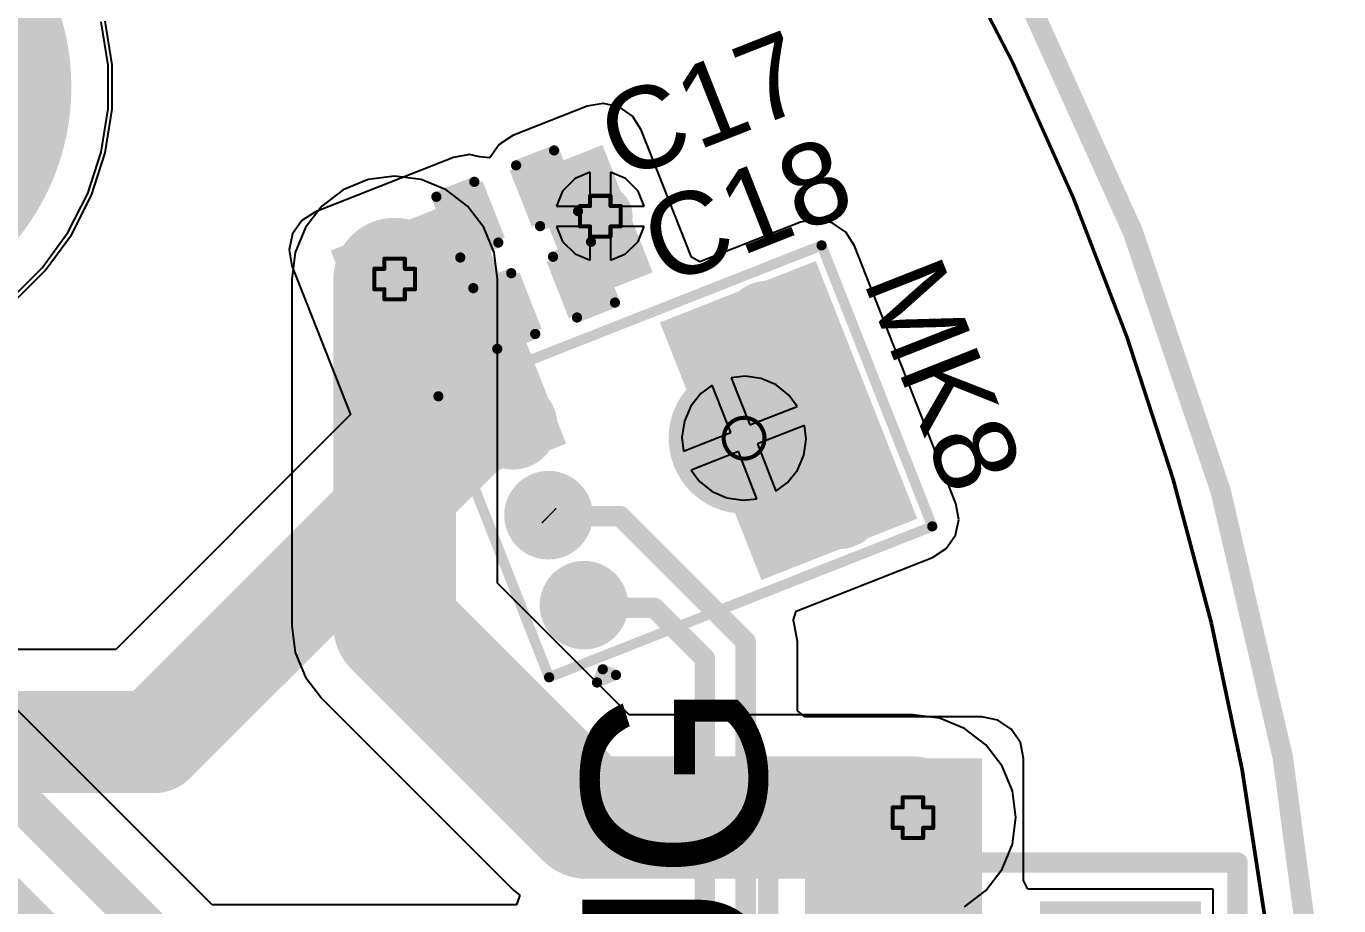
# Model space of a CAD drawing. Header units: millimetres. Extents: x -2.4 to 8.6, y -1 to 5.2.
# Drawn here: x 1.641 to 2.285, y 1.002 to 1.433 of the extents above; entities that cross this region are included whole.
import ezdxf

# ---------------------------------------------------------------- set-up
doc = ezdxf.new("R2010")
doc.units = ezdxf.units.MM
doc.header["$MEASUREMENT"] = 0
for name, color, linetype in [('BottomLayer', 5, 'Continuous'), ('BottomSolder', 6, 'Continuous'), ('DrillDrawing', 1, 'Continuous'), ('Mechanical2', 216, 'Continuous'), ('PadHoleLayer', 156, 'Continuous'), ('TopLayer', 1, 'Continuous'), ('TopOverlay', 2, 'Continuous'), ('TopPaste', 8, 'Continuous'), ('TopSolder', 216, 'Continuous'), ('ViaHoleLayer', 16, 'Continuous')]:
    doc.layers.add(name, color=color, linetype=linetype)
doc.styles.add('Arial', font='arial.ttf', dxfattribs={"height": 0.2})

# ---------------------------------------------------------------- blocks, each defined once
blk = doc.blocks.new('SPM0687LR5H_1_20')
at = {"layer": 'BottomSolder'}
h = blk.add_hatch(color=6, dxfattribs=at)
edge = h.paths.add_edge_path()
edge.add_arc((0, -0.03594), 0.004, 0, 360)
at = {"layer": 'PadHoleLayer'}
h = blk.add_hatch(color=156, dxfattribs=at)
edge = h.paths.add_edge_path()
edge.add_arc((0, -0.03594), 0.02018, 0, 360)
at = {"layer": 'TopLayer'}
h = blk.add_hatch(color=1, dxfattribs=at)
edge = h.paths.add_edge_path()
edge.add_arc((-0.0474, 0.06705), 0.01772, 0, 360)
h = blk.add_hatch(color=1, dxfattribs=at)
edge = h.paths.add_edge_path()
edge.add_arc((0, 0.06705), 0.01772, 0, 360)
h = blk.add_hatch(color=1, dxfattribs=at)
edge = h.paths.add_edge_path()
edge.add_arc((0.0474, 0.06705), 0.01772, 0, 360)
h = blk.add_hatch(color=1, dxfattribs=at)
edge = h.paths.add_edge_path()
edge.add_arc((0, -0.03594), 0.03299, 0, 360)
h = blk.add_hatch(color=1, dxfattribs=at)
edge = h.paths.add_edge_path()
edge.add_arc((-0.0474, -0.06705), 0.01772, 0, 360)
h = blk.add_hatch(color=1, dxfattribs=at)
edge = h.paths.add_edge_path()
edge.add_arc((0.0474, -0.06705), 0.01772, 0, 360)
at = {"layer": 'TopPaste'}
h = blk.add_hatch(color=8, dxfattribs=at)
edge = h.paths.add_edge_path()
edge.add_arc((-0.0474, 0.06705), 0.01772, 0, 360)
h = blk.add_hatch(color=8, dxfattribs=at)
edge = h.paths.add_edge_path()
edge.add_arc((0, 0.06705), 0.01772, 0, 360)
h = blk.add_hatch(color=8, dxfattribs=at)
edge = h.paths.add_edge_path()
edge.add_arc((0.0474, 0.06705), 0.01772, 0, 360)
h = blk.add_hatch(color=8, dxfattribs=at)
edge = h.paths.add_edge_path()
edge.add_arc((-0.0474, -0.06705), 0.01772, 0, 360)
h = blk.add_hatch(color=8, dxfattribs=at)
edge = h.paths.add_edge_path()
edge.add_arc((0.0474, -0.06705), 0.01772, 0, 360)
at = {"layer": 'TopSolder'}
h = blk.add_hatch(color=216, dxfattribs=at)
edge = h.paths.add_edge_path()
edge.add_arc((-0.0474, 0.06705), 0.02172, 0, 360)
h = blk.add_hatch(color=216, dxfattribs=at)
edge = h.paths.add_edge_path()
edge.add_arc((0, 0.06705), 0.02172, 0, 360)
h = blk.add_hatch(color=216, dxfattribs=at)
edge = h.paths.add_edge_path()
edge.add_arc((0.0474, 0.06705), 0.02172, 0, 360)
h = blk.add_hatch(color=216, dxfattribs=at)
edge = h.paths.add_edge_path()
edge.add_arc((0, -0.03594), 0.03699, 0, 360)
h = blk.add_hatch(color=216, dxfattribs=at)
edge = h.paths.add_edge_path()
edge.add_arc((-0.0474, -0.06705), 0.02172, 0, 360)
h = blk.add_hatch(color=216, dxfattribs=at)
edge = h.paths.add_edge_path()
edge.add_arc((0.0474, -0.06705), 0.02172, 0, 360)
at = {"layer": 'TopOverlay', "const_width": 0.005}
for points in [[(-0.07402, 0.09591), (-0.07402, -0.10591)], [(0.07402, 0.09591), (-0.07402, 0.09591)], [(0.07402, 0.09591), (0.07402, -0.10591)], [(-0.085, 0.075), (-0.085, 0.065)], [(-0.085, 0.075), (-0.08, 0.07)], [(-0.08, 0.07), (-0.085, 0.065)], [(0.07402, -0.10591), (-0.07402, -0.10591)]]:
    blk.add_lwpolyline(points, dxfattribs=at)
at = {"layer": 'TopOverlay', "const_width": 0.0025}
for points in [[(-0.07527, 0.09591, 1), (-0.07277, 0.09591, 1)], [(-0.07527, 0.09591, 1), (-0.07277, 0.09591, 1)], [(0.07277, 0.09591, 1), (0.07527, 0.09591, 1)], [(0.07277, 0.09591, 1), (0.07527, 0.09591, 1)], [(-0.08625, 0.075, 1), (-0.08375, 0.075, 1)], [(-0.08625, 0.075, 1), (-0.08375, 0.075, 1)], [(-0.08125, 0.07, 1), (-0.07875, 0.07, 1)], [(-0.08125, 0.07, 1), (-0.07875, 0.07, 1)], [(-0.08625, 0.065, 1), (-0.08375, 0.065, 1)], [(-0.08625, 0.065, 1), (-0.08375, 0.065, 1)], [(-0.07527, -0.10591, 1), (-0.07277, -0.10591, 1)], [(-0.07527, -0.10591, 1), (-0.07277, -0.10591, 1)], [(0.07277, -0.10591, 1), (0.07527, -0.10591, 1)], [(0.07277, -0.10591, 1), (0.07527, -0.10591, 1)]]:
    blk.add_lwpolyline(points, format="xyb", close=True, dxfattribs=at)
blk = doc.blocks.new('V________T______28')
at = {"layer": 'TopLayer'}
for points in [[(-0.17323, 0.08514), (-0.12598, 0.08514), (-0.12598, 0.01427), (-0.17323, 0.01427)], [(0.12598, 0.08514), (0.17323, 0.08514), (0.17323, 0.01427), (0.12598, 0.01427)], [(-0.10827, -0.01821), (-0.08858, -0.01821), (-0.08858, -0.0812), (-0.10827, -0.0812)], [(-0.0689, -0.01821), (-0.04921, -0.01821), (-0.04921, -0.0812), (-0.0689, -0.0812)], [(-0.02953, -0.01821), (-0.00984, -0.01821), (-0.00984, -0.0812), (-0.02953, -0.0812)], [(0.00984, -0.01821), (0.02953, -0.01821), (0.02953, -0.0812), (0.00984, -0.0812)], [(0.04921, -0.01821), (0.0689, -0.01821), (0.0689, -0.0812), (0.04921, -0.0812)], [(0.08858, -0.01821), (0.10827, -0.01821), (0.10827, -0.0812), (0.08858, -0.0812)]]:
    blk.add_hatch(color=1, dxfattribs=at).paths.add_polyline_path(points)
at = {"layer": 'TopPaste'}
for points in [[(-0.17323, 0.08514), (-0.12598, 0.08514), (-0.12598, 0.01427), (-0.17323, 0.01427)], [(0.12598, 0.08514), (0.17323, 0.08514), (0.17323, 0.01427), (0.12598, 0.01427)], [(-0.10827, -0.01821), (-0.08858, -0.01821), (-0.08858, -0.0812), (-0.10827, -0.0812)], [(-0.0689, -0.01821), (-0.04921, -0.01821), (-0.04921, -0.0812), (-0.0689, -0.0812)], [(-0.02953, -0.01821), (-0.00984, -0.01821), (-0.00984, -0.0812), (-0.02953, -0.0812)], [(0.00984, -0.01821), (0.02953, -0.01821), (0.02953, -0.0812), (0.00984, -0.0812)], [(0.04921, -0.01821), (0.0689, -0.01821), (0.0689, -0.0812), (0.04921, -0.0812)], [(0.08858, -0.01821), (0.10827, -0.01821), (0.10827, -0.0812), (0.08858, -0.0812)]]:
    blk.add_hatch(color=8, dxfattribs=at).paths.add_polyline_path(points)
at = {"layer": 'TopSolder'}
for points in [[(-0.17723, 0.08914), (-0.12198, 0.08914), (-0.12198, 0.01027), (-0.17723, 0.01027)], [(0.12198, 0.08914), (0.17723, 0.08914), (0.17723, 0.01027), (0.12198, 0.01027)], [(-0.11227, -0.01421), (-0.08458, -0.01421), (-0.08458, -0.0852), (-0.11227, -0.0852)], [(-0.0729, -0.01421), (-0.04521, -0.01421), (-0.04521, -0.0852), (-0.0729, -0.0852)], [(-0.03353, -0.01421), (-0.00584, -0.01421), (-0.00584, -0.0852), (-0.03353, -0.0852)], [(0.00584, -0.01421), (0.03353, -0.01421), (0.03353, -0.0852), (0.00584, -0.0852)], [(0.04521, -0.01421), (0.0729, -0.01421), (0.0729, -0.0852), (0.04521, -0.0852)], [(0.08458, -0.01421), (0.11227, -0.01421), (0.11227, -0.0852), (0.08458, -0.0852)]]:
    blk.add_hatch(color=216, dxfattribs=at).paths.add_polyline_path(points)
at = {"layer": 'TopOverlay', "const_width": 0.005}
for points in [[(0.11544, 0.08556), (-0.11356, 0.08556)], [(-0.15981, -0.04528), (-0.15981, -0.00474)], [(0.15981, -0.04528), (0.15981, -0.00474)], [(-0.12128, -0.04528), (-0.15981, -0.04528)], [(0.15981, -0.04528), (0.12128, -0.04528)], [(-0.124, -0.066), (-0.124, -0.056)], [(-0.119, -0.061), (-0.124, -0.056)], [(-0.124, -0.066), (-0.119, -0.061)]]:
    blk.add_lwpolyline(points, dxfattribs=at)
at = {"layer": 'TopOverlay', "const_width": 0.0025}
for points in [[(-0.11481, 0.08556, 1), (-0.11231, 0.08556, 1)], [(0.11419, 0.08556, 1), (0.11669, 0.08556, 1)], [(-0.16106, -0.00474, 1), (-0.15856, -0.00474, 1)], [(0.15856, -0.00474, 1), (0.16106, -0.00474, 1)], [(-0.16106, -0.04528, 1), (-0.15856, -0.04528, 1)], [(-0.16106, -0.04528, 1), (-0.15856, -0.04528, 1)], [(-0.12253, -0.04528, 1), (-0.12003, -0.04528, 1)], [(0.12003, -0.04528, 1), (0.12253, -0.04528, 1)], [(0.15856, -0.04528, 1), (0.16106, -0.04528, 1)], [(0.15856, -0.04528, 1), (0.16106, -0.04528, 1)], [(-0.12525, -0.056, 1), (-0.12275, -0.056, 1)], [(-0.12525, -0.056, 1), (-0.12275, -0.056, 1)], [(-0.12525, -0.066, 1), (-0.12275, -0.066, 1)], [(-0.12525, -0.066, 1), (-0.12275, -0.066, 1)], [(-0.12025, -0.061, 1), (-0.11775, -0.061, 1)], [(-0.12025, -0.061, 1), (-0.11775, -0.061, 1)]]:
    blk.add_lwpolyline(points, format="xyb", close=True, dxfattribs=at)
blk = doc.blocks.new('C___0402_59')
at = {"layer": 'TopLayer'}
for points in [[(-0.0275, -0.0125), (-0.0275, 0.0125), (-0.0095, 0.0125), (-0.0095, -0.0125)], [(0.0095, -0.0125), (0.0095, 0.0125), (0.0275, 0.0125), (0.0275, -0.0125)]]:
    blk.add_hatch(color=1, dxfattribs=at).paths.add_polyline_path(points)
at = {"layer": 'TopPaste'}
for points in [[(-0.0275, -0.0125), (-0.0275, 0.0125), (-0.0095, 0.0125), (-0.0095, -0.0125)], [(0.0095, -0.0125), (0.0095, 0.0125), (0.0275, 0.0125), (0.0275, -0.0125)]]:
    blk.add_hatch(color=8, dxfattribs=at).paths.add_polyline_path(points)
at = {"layer": 'TopSolder'}
for points in [[(-0.02986, -0.01486), (-0.02986, 0.01486), (-0.00714, 0.01486), (-0.00714, -0.01486)], [(0.00714, -0.01486), (0.00714, 0.01486), (0.02986, 0.01486), (0.02986, -0.01486)]]:
    blk.add_hatch(color=216, dxfattribs=at).paths.add_polyline_path(points)
at = {"layer": 'TopOverlay', "const_width": 0.005}
for points in [[(-0.031, 0.016), (-0.011, 0.016)], [(-0.031, 0.016), (-0.031, -0.016)], [(0.011, 0.016), (0.031, 0.016)], [(0.031, 0.016), (0.031, -0.016)], [(-0.031, -0.016), (-0.011, -0.016)], [(0.011, -0.016), (0.031, -0.016)]]:
    blk.add_lwpolyline(points, dxfattribs=at)
at = {"layer": 'TopOverlay', "const_width": 0.0025}
for points in [[(-0.03225, 0.016, 1), (-0.02975, 0.016, 1)], [(-0.03225, 0.016, 1), (-0.02975, 0.016, 1)], [(-0.01225, 0.016, 1), (-0.00975, 0.016, 1)], [(0.00975, 0.016, 1), (0.01225, 0.016, 1)], [(0.02975, 0.016, 1), (0.03225, 0.016, 1)], [(0.02975, 0.016, 1), (0.03225, 0.016, 1)], [(-0.03225, -0.016, 1), (-0.02975, -0.016, 1)], [(-0.03225, -0.016, 1), (-0.02975, -0.016, 1)], [(-0.01225, -0.016, 1), (-0.00975, -0.016, 1)], [(0.00975, -0.016, 1), (0.01225, -0.016, 1)], [(0.02975, -0.016, 1), (0.03225, -0.016, 1)], [(0.02975, -0.016, 1), (0.03225, -0.016, 1)]]:
    blk.add_lwpolyline(points, format="xyb", close=True, dxfattribs=at)
blk = doc.blocks.new('C___0402_60')
at = {"layer": 'TopLayer'}
for points in [[(-0.0275, -0.0125), (-0.0275, 0.0125), (-0.0095, 0.0125), (-0.0095, -0.0125)], [(0.0095, -0.0125), (0.0095, 0.0125), (0.0275, 0.0125), (0.0275, -0.0125)]]:
    blk.add_hatch(color=1, dxfattribs=at).paths.add_polyline_path(points)
at = {"layer": 'TopPaste'}
for points in [[(-0.0275, -0.0125), (-0.0275, 0.0125), (-0.0095, 0.0125), (-0.0095, -0.0125)], [(0.0095, -0.0125), (0.0095, 0.0125), (0.0275, 0.0125), (0.0275, -0.0125)]]:
    blk.add_hatch(color=8, dxfattribs=at).paths.add_polyline_path(points)
at = {"layer": 'TopSolder'}
for points in [[(-0.02986, -0.01486), (-0.02986, 0.01486), (-0.00714, 0.01486), (-0.00714, -0.01486)], [(0.00714, -0.01486), (0.00714, 0.01486), (0.02986, 0.01486), (0.02986, -0.01486)]]:
    blk.add_hatch(color=216, dxfattribs=at).paths.add_polyline_path(points)
at = {"layer": 'TopOverlay', "const_width": 0.005}
for points in [[(-0.031, 0.016), (-0.031, -0.016)], [(-0.031, 0.016), (-0.011, 0.016)], [(0.011, 0.016), (0.031, 0.016)], [(0.031, 0.016), (0.031, -0.016)], [(-0.031, -0.016), (-0.011, -0.016)], [(0.011, -0.016), (0.031, -0.016)]]:
    blk.add_lwpolyline(points, dxfattribs=at)
at = {"layer": 'TopOverlay', "const_width": 0.0025}
for points in [[(-0.03225, 0.016, 1), (-0.02975, 0.016, 1)], [(-0.03225, 0.016, 1), (-0.02975, 0.016, 1)], [(-0.01225, 0.016, 1), (-0.00975, 0.016, 1)], [(0.00975, 0.016, 1), (0.01225, 0.016, 1)], [(0.02975, 0.016, 1), (0.03225, 0.016, 1)], [(0.02975, 0.016, 1), (0.03225, 0.016, 1)], [(-0.03225, -0.016, 1), (-0.02975, -0.016, 1)], [(-0.03225, -0.016, 1), (-0.02975, -0.016, 1)], [(-0.01225, -0.016, 1), (-0.00975, -0.016, 1)], [(0.00975, -0.016, 1), (0.01225, -0.016, 1)], [(0.02975, -0.016, 1), (0.03225, -0.016, 1)], [(0.02975, -0.016, 1), (0.03225, -0.016, 1)]]:
    blk.add_lwpolyline(points, format="xyb", close=True, dxfattribs=at)

msp = doc.modelspace()

# ---------------------------------------------------------------- hatches: boundary and pattern name
at = {"layer": 'BottomLayer'}
h = msp.add_hatch(color=5, dxfattribs=at)
edge = h.paths.add_edge_path()
edge.add_arc((1.92279, 1.33979), 0.01181, 0, 360)
h = msp.add_hatch(color=5, dxfattribs=at)
edge = h.paths.add_edge_path()
edge.add_arc((1.822, 1.309), 0.01181, 0, 360)
h = msp.add_hatch(color=5, dxfattribs=at)
edge = h.paths.add_edge_path()
edge.add_arc((2.076, 1.045), 0.01181, 0, 360)
at = {"layer": 'BottomSolder'}
h = msp.add_hatch(color=6, dxfattribs=at)
edge = h.paths.add_edge_path()
edge.add_arc((1.92279, 1.33979), 0.01581, 0, 360)
h = msp.add_hatch(color=6, dxfattribs=at)
edge = h.paths.add_edge_path()
edge.add_arc((1.822, 1.309), 0.01581, 0, 360)
h = msp.add_hatch(color=6, dxfattribs=at)
edge = h.paths.add_edge_path()
edge.add_arc((2.076, 1.045), 0.01581, 0, 360)
at = {"layer": 'PadHoleLayer'}
h = msp.add_hatch(color=156, dxfattribs=at)
edge = h.paths.add_edge_path()
edge.add_arc((1.54547, 1.40312), 0.11811, 0, 360)
at = {"layer": 'TopLayer'}
for points in [[(1.94842, 1.31227), (1.92383, 1.37469), (1.88736, 1.36033), (1.91195, 1.29791)], [(1.90605, 1.22833), (1.85828, 1.34959), (1.79066, 1.32295), (1.83843, 1.20169)], [(2.0781, 1.19152), (2.02835, 1.31783), (1.95199, 1.28775), (2.00174, 1.16144)], [(2.04212, 1.24279), (2.03707, 1.2556), (1.96071, 1.22552), (1.96575, 1.21271)], [(2.02307, 0.91535), (2.10978, 0.91535), (2.10978, 1.074), (2.02307, 1.074)]]:
    msp.add_hatch(color=1, dxfattribs=at).paths.add_polyline_path(points)
h = msp.add_hatch(color=1, dxfattribs=at)
edge = h.paths.add_edge_path()
edge.add_arc((1.92279, 1.33979), 0.01181, 0, 360)
h = msp.add_hatch(color=1, dxfattribs=at)
edge = h.paths.add_edge_path()
edge.add_arc((1.822, 1.309), 0.01181, 0, 360)
h = msp.add_hatch(color=1, dxfattribs=at)
edge = h.paths.add_edge_path()
edge.add_arc((2.076, 1.045), 0.01181, 0, 360)
at = {"layer": 'TopSolder'}
h = msp.add_hatch(color=216, dxfattribs=at)
edge = h.paths.add_edge_path()
edge.add_arc((1.92279, 1.33979), 0.01581, 0, 360)
h = msp.add_hatch(color=216, dxfattribs=at)
edge = h.paths.add_edge_path()
edge.add_arc((1.822, 1.309), 0.01581, 0, 360)
h = msp.add_hatch(color=216, dxfattribs=at)
edge = h.paths.add_edge_path()
edge.add_arc((2.076, 1.045), 0.01581, 0, 360)
at = {"layer": 'ViaHoleLayer'}
h = msp.add_hatch(color=16, dxfattribs=at)
edge = h.paths.add_edge_path()
edge.add_arc((1.92279, 1.33979), 0.00591, 0, 360)
h = msp.add_hatch(color=16, dxfattribs=at)
edge = h.paths.add_edge_path()
edge.add_arc((1.822, 1.309), 0.00591, 0, 360)
h = msp.add_hatch(color=16, dxfattribs=at)
edge = h.paths.add_edge_path()
edge.add_arc((2.076, 1.045), 0.00591, 0, 360)

# ---------------------------------------------------------------- linework, layer by layer
at = {"layer": 'BottomLayer'}
for p, q in [((2.09057, 1.48072), (2.12404, 1.41576)), ((1.68158, 1.41383), (1.67823, 1.43499)), ((2.12404, 1.41576), (2.15397, 1.34908)), ((1.68158, 1.3924), (1.68158, 1.41383)), ((1.67823, 1.37124), (1.68158, 1.3924)), ((1.73253, 1.00226), (1.36426, 1.37053)), ((1.67161, 1.35087), (1.67823, 1.37124)), ((1.80895, 1.35771), (1.79678, 1.35267)), ((1.822, 1.35943), (1.80895, 1.35771)), ((1.83505, 1.35771), (1.822, 1.35943)), ((1.84722, 1.35267), (1.83505, 1.35771)), ((1.91043, 1.35828), (1.9043, 1.35214)), ((1.91779, 1.36132), (1.91043, 1.35828)), ((1.91779, 1.34479), (1.91779, 1.36132)), ((1.93514, 1.35828), (1.92779, 1.36132)), ((1.92779, 1.36132), (1.92779, 1.34479)), ((1.94128, 1.35214), (1.93514, 1.35828)), ((1.66188, 1.33178), (1.67161, 1.35087)), ((1.79678, 1.35267), (1.78634, 1.34466)), ((1.85766, 1.34466), (1.84722, 1.35267)), ((1.9043, 1.35214), (1.90125, 1.34479)), ((1.94432, 1.34479), (1.94128, 1.35214)), ((1.78634, 1.34466), (1.77833, 1.33422)), ((1.86567, 1.33422), (1.85766, 1.34466)), ((1.90125, 1.34479), (1.91779, 1.34479)), ((1.92779, 1.34479), (1.94432, 1.34479)), ((2.15397, 1.34908), (2.18026, 1.28089)), ((1.64929, 1.31445), (1.66188, 1.33178)), ((1.77833, 1.33422), (1.77329, 1.32205)), ((1.87071, 1.32205), (1.86567, 1.33422)), ((1.91779, 1.33479), (1.90125, 1.33479)), ((1.90125, 1.33479), (1.9043, 1.32743)), ((1.91779, 1.31825), (1.91779, 1.33479)), ((1.94432, 1.33479), (1.92779, 1.33479)), ((1.92779, 1.33479), (1.92779, 1.31825)), ((1.94128, 1.32743), (1.94432, 1.33479)), ((1.9043, 1.32743), (1.91043, 1.3213)), ((1.93514, 1.3213), (1.94128, 1.32743)), ((1.77329, 1.32205), (1.77157, 1.309)), ((1.87243, 1.309), (1.87071, 1.32205)), ((1.91043, 1.3213), (1.91779, 1.31825)), ((1.92779, 1.31825), (1.93514, 1.3213)), ((1.63414, 1.2993), (1.64929, 1.31445)), ((1.77157, 1.309), (1.77157, 1.139)), ((1.87243, 1.15989), (1.87243, 1.309)), ((2.18026, 1.28089), (2.20284, 1.21139)), ((1.99378, 1.2614), (1.98694, 1.26062)), ((2.00164, 1.26023), (1.99378, 1.2614)), ((1.97764, 1.25696), (1.9721, 1.25286)), ((1.98676, 1.23379), (1.97764, 1.25696)), ((1.98694, 1.26062), (1.99607, 1.23745)), ((2.00892, 1.25706), (2.00164, 1.26023)), ((2.01514, 1.25211), (2.00892, 1.25706)), ((1.9721, 1.25286), (1.96716, 1.24665)), ((2.01924, 1.24658), (2.01514, 1.25211)), ((1.96716, 1.24665), (1.96399, 1.23936)), ((1.99607, 1.23745), (2.01924, 1.24658)), ((1.96399, 1.23936), (1.96281, 1.2315)), ((2.0229, 1.23728), (1.99973, 1.22815)), ((2.02368, 1.23044), (2.0229, 1.23728)), ((1.96281, 1.2315), (1.96359, 1.22466)), ((1.96359, 1.22466), (1.98676, 1.23379)), ((2.02251, 1.22258), (2.02368, 1.23044)), ((1.99043, 1.22448), (1.96726, 1.21536)), ((1.99955, 1.20132), (1.99043, 1.22448)), ((1.99973, 1.22815), (2.00886, 1.20498)), ((2.01934, 1.21529), (2.02251, 1.22258)), ((1.96726, 1.21536), (1.97135, 1.20983)), ((1.97135, 1.20983), (1.97757, 1.20488)), ((2.01439, 1.20907), (2.01934, 1.21529)), ((2.20284, 1.21139), (2.22165, 1.14077)), ((1.97757, 1.20488), (1.98486, 1.20171)), ((2.00886, 1.20498), (2.01439, 1.20907)), ((1.98486, 1.20171), (1.99272, 1.20054)), ((1.99272, 1.20054), (1.99955, 1.20132)), ((1.93689, 1.09543), (1.87243, 1.15989)), ((1.77157, 1.139), (1.77329, 1.12595)), ((2.22165, 1.14077), (2.23663, 1.06923)), ((1.77329, 1.12595), (1.77833, 1.11378)), ((1.77833, 1.11378), (1.78634, 1.10334)), ((1.78634, 1.10334), (1.88034, 1.00934)), ((2.076, 1.09543), (1.93689, 1.09543)), ((2.08905, 1.09371), (2.076, 1.09543)), ((2.10122, 1.08867), (2.08905, 1.09371)), ((2.11166, 1.08066), (2.10122, 1.08867)), ((2.11967, 1.07022), (2.11166, 1.08066)), ((2.12471, 1.05805), (2.11967, 1.07022)), ((2.23663, 1.06923), (2.24773, 0.997)), ((2.12643, 1.045), (2.12471, 1.05805)), ((2.12471, 1.03195), (2.12643, 1.045)), ((2.11967, 1.01978), (2.12471, 1.03195)), ((2.11166, 1.00934), (2.11967, 1.01978)), ((1.88034, 1.00934), (1.8834, 1.00699)), ((1.8834, 1.00699), (1.88179, 1.00226)), ((2.10122, 1.00133), (2.11166, 1.00934)), ((1.88179, 1.00226), (1.73253, 1.00226))]:
    msp.add_line(p, q, dxfattribs=at)
for points, const_width in [([(1.334, 1.358), (1.72, 0.972)], 0.02), ([(1.298, 1.341), (1.703, 0.936)], 0.02), ([(1.822, 1.139), (1.822, 1.309)], 0.06), ([(1.822, 1.139), (1.916, 1.045)], 0.06), ([(1.916, 1.045), (2.076, 1.045)], 0.06)]:
    msp.add_lwpolyline(points, dxfattribs=dict(at, const_width=const_width))
at = {"layer": 'BottomLayer', "const_width": 0.03}
for points in [[(1.807, 1.309, 1), (1.837, 1.309, 1)], [(1.807, 1.139, 1), (1.837, 1.139, 1)], [(1.807, 1.139, 1), (1.837, 1.139, 1)], [(1.901, 1.045, 1), (1.931, 1.045, 1)], [(1.901, 1.045, 1), (1.931, 1.045, 1)], [(2.061, 1.045, 1), (2.091, 1.045, 1)]]:
    msp.add_lwpolyline(points, format="xyb", close=True, dxfattribs=at)
at = {"layer": 'DrillDrawing', "const_width": 0.002}
for points in [[(1.91779, 1.34479), (1.91779, 1.34979)], [(1.91779, 1.34979), (1.92779, 1.34979)], [(1.92779, 1.34479), (1.92779, 1.34979)], [(1.91279, 1.33479), (1.91279, 1.34479)], [(1.91279, 1.34479), (1.91779, 1.34479)], [(1.92779, 1.34479), (1.93279, 1.34479)], [(1.93279, 1.33479), (1.93279, 1.34479)], [(1.91279, 1.33479), (1.91779, 1.33479)], [(1.91779, 1.32979), (1.91779, 1.33479)], [(1.92779, 1.33479), (1.93279, 1.33479)], [(1.92779, 1.32979), (1.92779, 1.33479)], [(1.91779, 1.32979), (1.92779, 1.32979)], [(1.817, 1.314), (1.817, 1.319)], [(1.817, 1.319), (1.827, 1.319)], [(1.827, 1.314), (1.827, 1.319)], [(1.812, 1.304), (1.812, 1.314)], [(1.812, 1.314), (1.817, 1.314)], [(1.827, 1.314), (1.832, 1.314)], [(1.832, 1.304), (1.832, 1.314)], [(1.812, 1.304), (1.817, 1.304)], [(1.817, 1.299), (1.817, 1.304)], [(1.817, 1.299), (1.827, 1.299)], [(1.827, 1.304), (1.832, 1.304)], [(1.827, 1.299), (1.827, 1.304)], [(2.071, 1.05), (2.071, 1.055)], [(2.071, 1.055), (2.081, 1.055)], [(2.081, 1.05), (2.081, 1.055)], [(2.066, 1.04), (2.066, 1.05)], [(2.066, 1.05), (2.071, 1.05)], [(2.081, 1.05), (2.086, 1.05)], [(2.086, 1.04), (2.086, 1.05)], [(2.066, 1.04), (2.071, 1.04)], [(2.071, 1.035), (2.071, 1.04)], [(2.071, 1.035), (2.081, 1.035)], [(2.081, 1.04), (2.086, 1.04)], [(2.081, 1.035), (2.081, 1.04)]]:
    msp.add_lwpolyline(points, dxfattribs=at)
at = {"layer": 'DrillDrawing'}
for points, const_width in [([(1.91729, 1.34979, 1), (1.91829, 1.34979, 1)], 0.001), ([(1.91729, 1.34979, 1), (1.91829, 1.34979, 1)], 0.001), ([(1.92729, 1.34979, 1), (1.92829, 1.34979, 1)], 0.001), ([(1.92729, 1.34979, 1), (1.92829, 1.34979, 1)], 0.001), ([(1.91229, 1.34479, 1), (1.91329, 1.34479, 1)], 0.001), ([(1.91229, 1.34479, 1), (1.91329, 1.34479, 1)], 0.001), ([(1.91729, 1.34479, 1), (1.91829, 1.34479, 1)], 0.001), ([(1.91729, 1.34479, 1), (1.91829, 1.34479, 1)], 0.001), ([(1.92729, 1.34479, 1), (1.92829, 1.34479, 1)], 0.001), ([(1.92729, 1.34479, 1), (1.92829, 1.34479, 1)], 0.001), ([(1.93229, 1.34479, 1), (1.93329, 1.34479, 1)], 0.001), ([(1.93229, 1.34479, 1), (1.93329, 1.34479, 1)], 0.001), ([(1.91229, 1.33479, 1), (1.91329, 1.33479, 1)], 0.001), ([(1.91229, 1.33479, 1), (1.91329, 1.33479, 1)], 0.001), ([(1.91729, 1.33479, 1), (1.91829, 1.33479, 1)], 0.001), ([(1.91729, 1.33479, 1), (1.91829, 1.33479, 1)], 0.001), ([(1.92729, 1.33479, 1), (1.92829, 1.33479, 1)], 0.001), ([(1.92729, 1.33479, 1), (1.92829, 1.33479, 1)], 0.001), ([(1.93229, 1.33479, 1), (1.93329, 1.33479, 1)], 0.001), ([(1.93229, 1.33479, 1), (1.93329, 1.33479, 1)], 0.001), ([(1.91729, 1.32979, 1), (1.91829, 1.32979, 1)], 0.001), ([(1.91729, 1.32979, 1), (1.91829, 1.32979, 1)], 0.001), ([(1.92729, 1.32979, 1), (1.92829, 1.32979, 1)], 0.001), ([(1.92729, 1.32979, 1), (1.92829, 1.32979, 1)], 0.001), ([(1.8165, 1.319, 1), (1.8175, 1.319, 1)], 0.001), ([(1.8165, 1.319, 1), (1.8175, 1.319, 1)], 0.001), ([(1.8265, 1.319, 1), (1.8275, 1.319, 1)], 0.001), ([(1.8265, 1.319, 1), (1.8275, 1.319, 1)], 0.001), ([(1.8115, 1.314, 1), (1.8125, 1.314, 1)], 0.001), ([(1.8115, 1.314, 1), (1.8125, 1.314, 1)], 0.001), ([(1.8165, 1.314, 1), (1.8175, 1.314, 1)], 0.001), ([(1.8165, 1.314, 1), (1.8175, 1.314, 1)], 0.001), ([(1.8265, 1.314, 1), (1.8275, 1.314, 1)], 0.001), ([(1.8265, 1.314, 1), (1.8275, 1.314, 1)], 0.001), ([(1.8315, 1.314, 1), (1.8325, 1.314, 1)], 0.001), ([(1.8315, 1.314, 1), (1.8325, 1.314, 1)], 0.001), ([(1.8115, 1.304, 1), (1.8125, 1.304, 1)], 0.001), ([(1.8115, 1.304, 1), (1.8125, 1.304, 1)], 0.001), ([(1.8165, 1.304, 1), (1.8175, 1.304, 1)], 0.001), ([(1.8165, 1.304, 1), (1.8175, 1.304, 1)], 0.001), ([(1.8165, 1.299, 1), (1.8175, 1.299, 1)], 0.001), ([(1.8165, 1.299, 1), (1.8175, 1.299, 1)], 0.001), ([(1.8265, 1.304, 1), (1.8275, 1.304, 1)], 0.001), ([(1.8265, 1.304, 1), (1.8275, 1.304, 1)], 0.001), ([(1.8265, 1.299, 1), (1.8275, 1.299, 1)], 0.001), ([(1.8265, 1.299, 1), (1.8275, 1.299, 1)], 0.001), ([(1.8315, 1.304, 1), (1.8325, 1.304, 1)], 0.001), ([(1.8315, 1.304, 1), (1.8325, 1.304, 1)], 0.001), ([(2.00325, 1.23097, 1), (1.98325, 1.23097, 1)], 0.002), ([(1.98275, 1.23097, 1), (1.98375, 1.23097, 1)], 0.001), ([(2.00275, 1.23097, 1), (2.00375, 1.23097, 1)], 0.001), ([(2.0705, 1.055, 1), (2.0715, 1.055, 1)], 0.001), ([(2.0705, 1.055, 1), (2.0715, 1.055, 1)], 0.001), ([(2.0805, 1.055, 1), (2.0815, 1.055, 1)], 0.001), ([(2.0805, 1.055, 1), (2.0815, 1.055, 1)], 0.001), ([(2.0655, 1.05, 1), (2.0665, 1.05, 1)], 0.001), ([(2.0655, 1.05, 1), (2.0665, 1.05, 1)], 0.001), ([(2.0705, 1.05, 1), (2.0715, 1.05, 1)], 0.001), ([(2.0705, 1.05, 1), (2.0715, 1.05, 1)], 0.001), ([(2.0805, 1.05, 1), (2.0815, 1.05, 1)], 0.001), ([(2.0805, 1.05, 1), (2.0815, 1.05, 1)], 0.001), ([(2.0855, 1.05, 1), (2.0865, 1.05, 1)], 0.001), ([(2.0855, 1.05, 1), (2.0865, 1.05, 1)], 0.001), ([(2.0655, 1.04, 1), (2.0665, 1.04, 1)], 0.001), ([(2.0655, 1.04, 1), (2.0665, 1.04, 1)], 0.001), ([(2.0705, 1.04, 1), (2.0715, 1.04, 1)], 0.001), ([(2.0705, 1.04, 1), (2.0715, 1.04, 1)], 0.001), ([(2.0705, 1.035, 1), (2.0715, 1.035, 1)], 0.001), ([(2.0705, 1.035, 1), (2.0715, 1.035, 1)], 0.001), ([(2.0805, 1.04, 1), (2.0815, 1.04, 1)], 0.001), ([(2.0805, 1.04, 1), (2.0815, 1.04, 1)], 0.001), ([(2.0805, 1.035, 1), (2.0815, 1.035, 1)], 0.001), ([(2.0805, 1.035, 1), (2.0815, 1.035, 1)], 0.001), ([(2.0855, 1.04, 1), (2.0865, 1.04, 1)], 0.001), ([(2.0855, 1.04, 1), (2.0865, 1.04, 1)], 0.001)]:
    msp.add_lwpolyline(points, format="xyb", close=True, dxfattribs=dict(at, const_width=const_width))
at = {"layer": 'Mechanical2', "const_width": 0.01}
msp.add_lwpolyline([(1.33424, 2.13536, -6.230382), (0.47179, 2.13624)], format="xyb", dxfattribs=at)
at = {"layer": 'TopLayer'}
for p, q in [((2.09157, 1.48008), (2.12504, 1.41511)), ((1.68358, 1.41399), (1.68018, 1.43546)), ((2.12504, 1.41511), (2.15497, 1.34844)), ((1.68358, 1.39225), (1.68358, 1.41399)), ((1.68018, 1.37078), (1.68358, 1.39225)), ((1.91636, 1.39366), (1.87989, 1.3793)), ((1.92419, 1.39508), (1.91636, 1.39366)), ((1.93196, 1.39339), (1.92419, 1.39508)), ((1.9385, 1.38886), (1.93196, 1.39339)), ((1.9428, 1.38217), (1.9385, 1.38886)), ((1.87989, 1.3793), (1.8732, 1.375)), ((1.96739, 1.31975), (1.9428, 1.38217)), ((1.67346, 1.3501), (1.68018, 1.37078)), ((1.85864, 1.36998), (1.85081, 1.36856)), ((1.86364, 1.36889), (1.85864, 1.36998)), ((1.8732, 1.375), (1.86866, 1.36846)), ((1.85081, 1.36856), (1.78319, 1.34192)), ((1.86866, 1.36846), (1.86364, 1.36889)), ((1.66359, 1.33073), (1.67346, 1.3501)), ((2.15497, 1.34844), (2.18126, 1.28025)), ((1.78319, 1.34192), (1.7765, 1.33762)), ((2.02871, 1.33822), (2.02088, 1.3368)), ((2.03648, 1.33653), (2.02871, 1.33822)), ((1.7765, 1.33762), (1.77196, 1.33108)), ((2.02088, 1.3368), (1.97161, 1.31739)), ((2.04302, 1.33199), (2.03648, 1.33653)), ((2.04732, 1.3253), (2.04302, 1.33199)), ((1.65082, 1.31314), (1.66359, 1.33073)), ((1.77196, 1.33108), (1.77027, 1.32331)), ((2.09708, 1.19899), (2.04732, 1.3253)), ((1.77027, 1.32331), (1.77169, 1.31548)), ((1.97161, 1.31739), (1.96739, 1.31975)), ((1.63544, 1.29777), (1.65082, 1.31314)), ((1.77169, 1.31548), (1.80043, 1.24252)), ((2.18126, 1.28025), (2.20384, 1.21074)), ((1.80043, 1.24252), (1.68529, 1.12739)), ((2.20384, 1.21074), (2.22265, 1.14012)), ((2.09849, 1.19116), (2.09708, 1.19899)), ((2.09681, 1.18339), (2.09849, 1.19116)), ((2.09227, 1.17685), (2.09681, 1.18339)), ((2.01877, 1.14623), (2.08558, 1.17254)), ((2.08558, 1.17254), (2.09227, 1.17685)), ((2.01727, 1.14145), (2.01877, 1.14623)), ((2.01755, 1.14104), (2.01727, 1.14145)), ((2.01949, 1.13128), (2.01755, 1.14104)), ((2.22265, 1.14012), (2.23763, 1.06859)), ((1.68529, 1.12739), (1.402, 1.12739)), ((2.01949, 1.09733), (2.01949, 1.13128)), ((2.02307, 1.09439), (2.01949, 1.09733)), ((2.10978, 1.09439), (2.02307, 1.09439)), ((2.11758, 1.09284), (2.10978, 1.09439)), ((2.12419, 1.08842), (2.11758, 1.09284)), ((2.12862, 1.0818), (2.12419, 1.08842)), ((2.13017, 1.074), (2.12862, 1.0818)), ((2.13017, 1.01413), (2.13017, 1.074)), ((2.23763, 1.06859), (2.24873, 0.99635)), ((2.13226, 1.01), (2.13017, 1.01413)), ((2.13517, 1.01), (2.13226, 1.01)), ((2.22312, 1.01), (2.13517, 1.01)), ((2.22312, 0.94276), (2.22312, 1.01))]:
    msp.add_line(p, q, dxfattribs=at)
for points, const_width in [([(1.84835, 1.27564), (1.84878, 1.27521)], 0.05), ([(1.70409, 1.082), (1.86018, 1.23808)], 0.05), ([(1.89742, 1.19322), (1.89788, 1.19277)], 0.01), ([(1.89788, 1.19277), (1.93252, 1.19277)], 0.01), ([(1.93252, 1.19277), (1.994, 1.13128)], 0.01), ([(1.91479, 1.14912), (1.91603, 1.14789)], 0.01), ([(1.91603, 1.14789), (1.94911, 1.14789)], 0.01), ([(1.94911, 1.14789), (1.974, 1.123)], 0.01), ([(1.994, 0.97472), (1.994, 1.13128)], 0.01), ([(1.974, 0.983), (1.974, 1.123)], 0.01), ([(1.402, 1.082), (1.70409, 1.082)], 0.05)]:
    msp.add_lwpolyline(points, dxfattribs=dict(at, const_width=const_width))
for points, const_width in [([(1.83585, 1.27564, 1), (1.86085, 1.27564, 1)], 0.025), ([(1.83628, 1.27521, 1), (1.86128, 1.27521, 1)], 0.025), ([(1.84768, 1.23808, 1), (1.87268, 1.23808, 1)], 0.025), ([(1.89492, 1.19322, 1), (1.89992, 1.19322, 1)], 0.005), ([(1.89538, 1.19277, 1), (1.90038, 1.19277, 1)], 0.005), ([(1.89538, 1.19277, 1), (1.90038, 1.19277, 1)], 0.005), ([(1.93002, 1.19277, 1), (1.93502, 1.19277, 1)], 0.005), ([(1.93002, 1.19277, 1), (1.93502, 1.19277, 1)], 0.005), ([(1.91229, 1.14912, 1), (1.91729, 1.14912, 1)], 0.005), ([(1.91353, 1.14789, 1), (1.91853, 1.14789, 1)], 0.005), ([(1.91353, 1.14789, 1), (1.91853, 1.14789, 1)], 0.005), ([(1.94661, 1.14789, 1), (1.95161, 1.14789, 1)], 0.005), ([(1.94661, 1.14789, 1), (1.95161, 1.14789, 1)], 0.005), ([(1.9915, 1.13128, 1), (1.9965, 1.13128, 1)], 0.005), ([(1.9915, 1.13128, 1), (1.9965, 1.13128, 1)], 0.005), ([(1.9715, 1.123, 1), (1.9765, 1.123, 1)], 0.005), ([(1.9715, 1.123, 1), (1.9765, 1.123, 1)], 0.005), ([(1.69159, 1.082, 1), (1.71659, 1.082, 1)], 0.025), ([(1.69159, 1.082, 1), (1.71659, 1.082, 1)], 0.025)]:
    msp.add_lwpolyline(points, format="xyb", close=True, dxfattribs=dict(at, const_width=const_width))
at = {"layer": 'TopOverlay', "const_width": 0.01}
for points in [[(2.005, 1.023), (2.235, 1.023)], [(2.005, 0.6293), (2.005, 1.023)], [(2.235, 0.6293), (2.235, 1.023)]]:
    msp.add_lwpolyline(points, dxfattribs=at)
at = {"layer": 'TopOverlay', "const_width": 0.005}
for points in [[(2.0025, 1.023, 1), (2.0075, 1.023, 1)], [(2.0025, 1.023, 1), (2.0075, 1.023, 1)], [(2.2325, 1.023, 1), (2.2375, 1.023, 1)], [(2.2325, 1.023, 1), (2.2375, 1.023, 1)]]:
    msp.add_lwpolyline(points, format="xyb", close=True, dxfattribs=at)

# ---------------------------------------------------------------- block references
for name, p, rotation in [('C___0402_60', (1.87716, 1.34579), 21.5), ('SPM0687LR5H_1_20', (1.9598, 1.2178), 111.5), ('C___0402_59', (1.89526, 1.301), 21.5), ('V________T______28', (2.12798, 0.82677), 270)]:
    msp.add_blockref(name, p, dxfattribs=dict(rotation=rotation))

# ---------------------------------------------------------------- texts
at = {"layer": 'TopOverlay', "style": 'Arial'}
for s, height, rotation, p in [('C17', 0.04, 21.5, (1.93282, 1.35708)), ('C18', 0.04, 21.5, (1.95407, 1.30534)), ('MK8', 0.04, 291.5, (2.05131, 1.30814)), ('DEBUG', 0.09, 90, (2.00392, 0.66518))]:
    msp.add_text(s, height=height, rotation=rotation, dxfattribs=at).set_placement(p)

doc.saveas('drawing.dxf')
